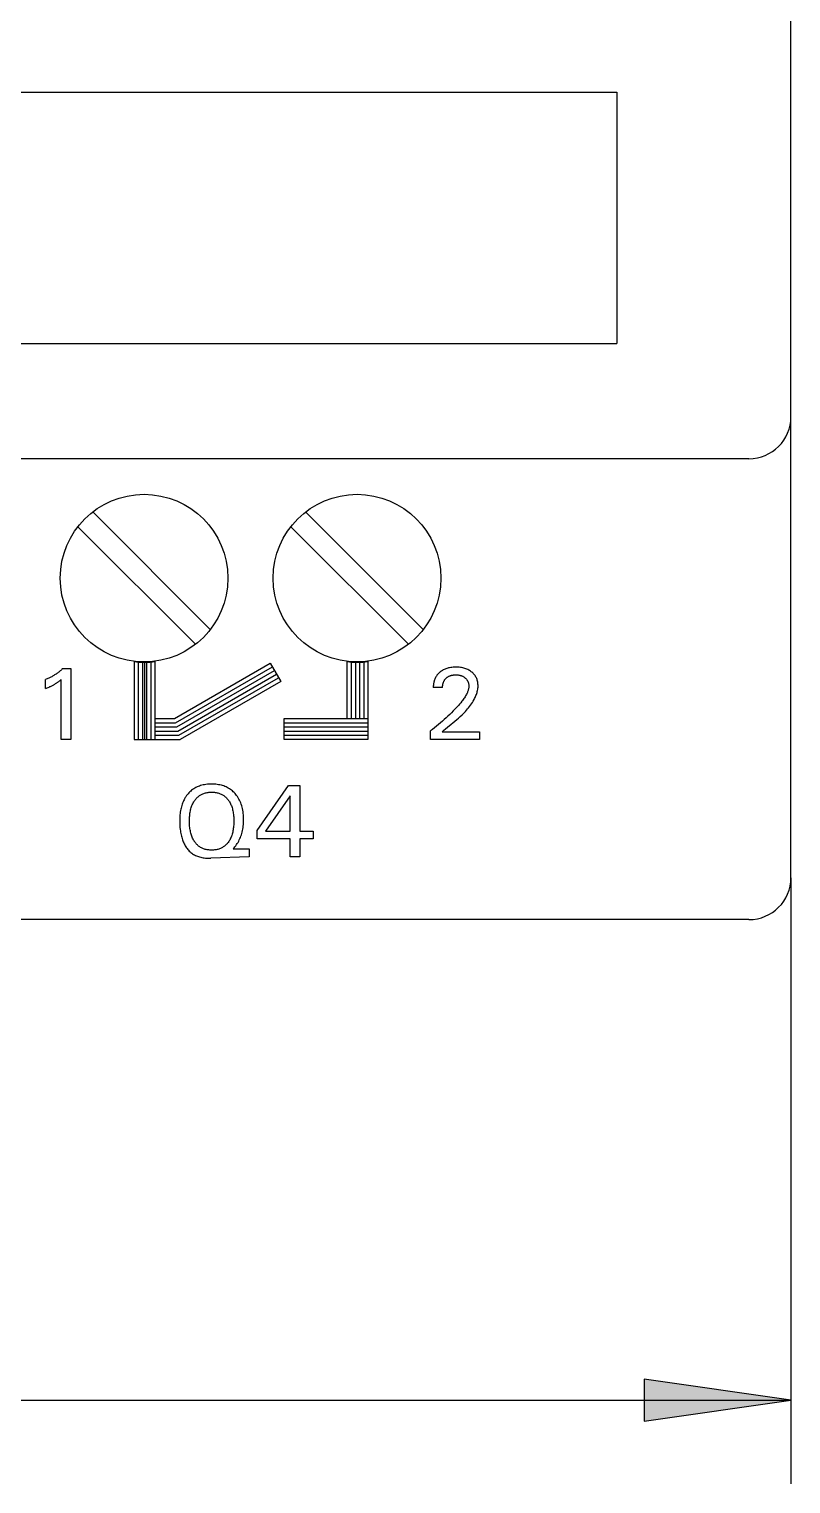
# Model space of a CAD drawing. Extents: x 0 to 420, y 0 to 297.
# Drawn here: x 190.13 to 208.3, y 150.21 to 184.93 of the extents above; entities that cross this region are included whole.
import ezdxf

# ---------------------------------------------------------------- set-up
doc = ezdxf.new("R2010")
doc.units = 0
doc.header["$LTSCALE"] = 23.1
doc.layers.get('0').update_dxf_attribs({"linetype": 'CONTINUOUS'})
doc.layers.add('10000_FRONT', color=7, linetype='CONTINUOUS')
doc.layers.add('10100_DIM_FRONT', color=7, linetype='CONTINUOUS')

msp = doc.modelspace()

# ---------------------------------------------------------------- linework, layer by layer
at = {"color": 7, "linetype": 'CONTINUOUS'}
for p, q in [((204.798, 152.705), (204.798, 151.705)), ((208.298, 152.205), (204.798, 152.705)), ((204.798, 151.705), (208.298, 152.205))]:
    msp.add_line(p, q, dxfattribs=at)
msp.add_solid([(208.298, 152.205), (204.798, 151.705), (204.798, 152.705)], dxfattribs=at)
at = {"layer": '10000_FRONT', "color": 7, "linetype": 'CONTINUOUS'}
for p, q in [((208.298, 164.673), (208.298, 252.673)), ((183.148, 183.423), (204.148, 183.423)), ((204.148, 183.423), (204.148, 177.423)), ((183.148, 177.423), (204.148, 177.423)), ((207.298, 174.673), (137.798, 174.673)), ((194.447, 170.597), (191.642, 173.402)), ((199.527, 170.597), (196.722, 173.402)), ((191.289, 173.048), (194.093, 170.244)), ((196.369, 173.048), (199.173, 170.244)), ((192.628, 169.83), (192.628, 167.973)), ((192.728, 169.83), (192.728, 167.973)), ((192.828, 169.83), (192.828, 167.973)), ((192.878, 169.83), (192.878, 167.973)), ((192.928, 169.83), (192.928, 167.973)), ((193.028, 169.83), (193.028, 167.973)), ((193.128, 169.83), (193.128, 167.973)), ((193.594, 168.473), (195.878, 169.791)), ((195.878, 169.791), (196.128, 169.358)), ((197.708, 169.83), (197.708, 168.473)), ((197.808, 169.83), (197.808, 168.473)), ((197.908, 169.83), (197.908, 168.473)), ((198.008, 169.83), (198.008, 168.473)), ((198.108, 169.83), (198.108, 168.473)), ((198.208, 169.83), (198.208, 167.973)), ((190.611, 169.442), (190.592, 169.433)), ((190.629, 169.451), (190.611, 169.442)), ((190.647, 169.461), (190.629, 169.451)), ((190.665, 169.47), (190.647, 169.461)), ((190.682, 169.48), (190.665, 169.47)), ((190.7, 169.49), (190.682, 169.48)), ((190.717, 169.501), (190.7, 169.49)), ((190.734, 169.512), (190.717, 169.501)), ((190.751, 169.523), (190.734, 169.512)), ((190.767, 169.534), (190.751, 169.523)), ((190.784, 169.546), (190.767, 169.534)), ((190.8, 169.557), (190.784, 169.546)), ((190.817, 169.57), (190.8, 169.557)), ((190.833, 169.582), (190.817, 169.57)), ((190.849, 169.595), (190.833, 169.582)), ((190.864, 169.608), (190.849, 169.595)), ((190.88, 169.621), (190.864, 169.608)), ((190.895, 169.635), (190.88, 169.621)), ((190.91, 169.649), (190.895, 169.635)), ((190.925, 169.663), (190.91, 169.649)), ((190.925, 169.663), (191.118, 169.663)), ((191.118, 169.663), (191.118, 167.973)), ((193.62, 168.373), (195.928, 169.705)), ((193.647, 168.273), (195.978, 169.618)), ((193.674, 168.173), (196.028, 169.532)), ((193.701, 168.073), (196.078, 169.445)), ((199.82, 169.449), (199.815, 169.439)), ((199.825, 169.458), (199.82, 169.449)), ((199.83, 169.468), (199.825, 169.458)), ((199.836, 169.477), (199.83, 169.468)), ((199.842, 169.486), (199.836, 169.477)), ((199.848, 169.495), (199.842, 169.486)), ((199.854, 169.504), (199.848, 169.495)), ((199.861, 169.513), (199.854, 169.504)), ((199.868, 169.521), (199.861, 169.513)), ((199.875, 169.529), (199.868, 169.521)), ((199.882, 169.537), (199.875, 169.529)), ((199.89, 169.545), (199.882, 169.537)), ((199.898, 169.553), (199.89, 169.545)), ((199.905, 169.561), (199.898, 169.553)), ((199.913, 169.568), (199.905, 169.561)), ((199.922, 169.575), (199.913, 169.568)), ((199.928, 169.58), (199.922, 169.575)), ((199.935, 169.586), (199.928, 169.58)), ((199.941, 169.591), (199.935, 169.586)), ((199.962, 169.606), (199.941, 169.591)), ((199.983, 169.619), (199.962, 169.606)), ((200.005, 169.632), (199.983, 169.619)), ((200.028, 169.643), (200.005, 169.632)), ((200.048, 169.652), (200.028, 169.643)), ((200.069, 169.66), (200.048, 169.652)), ((200.09, 169.668), (200.069, 169.66)), ((200.074, 169.434), (200.082, 169.442)), ((200.082, 169.442), (200.091, 169.449)), ((200.111, 169.674), (200.09, 169.668)), ((200.091, 169.449), (200.1, 169.456)), ((200.1, 169.456), (200.109, 169.462)), ((200.109, 169.462), (200.118, 169.468)), ((200.133, 169.68), (200.111, 169.674)), ((200.118, 169.468), (200.128, 169.474)), ((200.128, 169.474), (200.138, 169.479)), ((200.155, 169.684), (200.133, 169.68)), ((200.138, 169.479), (200.148, 169.484)), ((200.148, 169.484), (200.158, 169.489)), ((200.184, 169.689), (200.155, 169.684)), ((200.158, 169.489), (200.169, 169.493)), ((200.169, 169.493), (200.18, 169.497)), ((200.18, 169.497), (200.191, 169.5)), ((200.213, 169.693), (200.184, 169.689)), ((200.191, 169.5), (200.202, 169.503)), ((200.202, 169.503), (200.213, 169.506)), ((200.242, 169.696), (200.213, 169.693)), ((200.213, 169.506), (200.226, 169.508)), ((200.226, 169.508), (200.238, 169.51)), ((200.238, 169.51), (200.251, 169.512)), ((200.272, 169.697), (200.242, 169.696)), ((200.251, 169.512), (200.263, 169.513)), ((200.263, 169.513), (200.276, 169.514)), ((200.301, 169.698), (200.272, 169.697)), ((200.276, 169.514), (200.289, 169.515)), ((200.289, 169.515), (200.301, 169.515)), ((200.33, 169.698), (200.301, 169.698)), ((200.301, 169.515), (200.316, 169.515)), ((200.316, 169.515), (200.33, 169.514)), ((200.359, 169.696), (200.33, 169.698)), ((200.33, 169.514), (200.344, 169.513)), ((200.344, 169.513), (200.359, 169.512)), ((200.387, 169.694), (200.359, 169.696)), ((200.359, 169.512), (200.373, 169.51)), ((200.373, 169.51), (200.387, 169.507)), ((200.416, 169.69), (200.387, 169.694)), ((200.387, 169.507), (200.398, 169.505)), ((200.398, 169.505), (200.409, 169.502)), ((200.409, 169.502), (200.419, 169.499)), ((200.444, 169.686), (200.416, 169.69)), ((200.419, 169.499), (200.43, 169.496)), ((200.43, 169.496), (200.44, 169.493)), ((200.44, 169.493), (200.451, 169.489)), ((200.47, 169.681), (200.444, 169.686)), ((200.451, 169.489), (200.461, 169.484)), ((200.461, 169.484), (200.472, 169.479)), ((200.495, 169.675), (200.47, 169.681)), ((200.472, 169.479), (200.483, 169.473)), ((200.483, 169.473), (200.493, 169.467)), ((200.493, 169.467), (200.503, 169.461)), ((200.52, 169.668), (200.495, 169.675)), ((200.503, 169.461), (200.513, 169.454)), ((200.513, 169.454), (200.523, 169.446)), ((200.544, 169.659), (200.52, 169.668)), ((200.523, 169.446), (200.531, 169.439)), ((200.568, 169.65), (200.544, 169.659)), ((200.591, 169.64), (200.568, 169.65)), ((200.612, 169.629), (200.591, 169.64)), ((200.633, 169.617), (200.612, 169.629)), ((200.654, 169.604), (200.633, 169.617)), ((200.674, 169.59), (200.654, 169.604)), ((200.69, 169.576), (200.674, 169.59)), ((200.707, 169.562), (200.69, 169.576)), ((200.722, 169.547), (200.707, 169.562)), ((200.737, 169.532), (200.722, 169.547)), ((200.75, 169.515), (200.737, 169.532)), ((200.763, 169.498), (200.75, 169.515)), ((200.775, 169.48), (200.763, 169.498)), ((200.785, 169.462), (200.775, 169.48)), ((200.795, 169.443), (200.785, 169.462)), ((200.803, 169.424), (200.795, 169.443)), ((190.536, 169.409), (190.518, 169.402)), ((190.518, 169.19), (190.518, 169.402)), ((190.518, 169.19), (190.539, 169.198)), ((190.555, 169.417), (190.536, 169.409)), ((190.539, 169.198), (190.56, 169.206)), ((190.574, 169.425), (190.555, 169.417)), ((190.56, 169.206), (190.581, 169.215)), ((190.592, 169.433), (190.574, 169.425)), ((190.581, 169.215), (190.601, 169.224)), ((190.601, 169.224), (190.622, 169.233)), ((190.622, 169.233), (190.637, 169.24)), ((190.637, 169.24), (190.652, 169.247)), ((190.652, 169.247), (190.667, 169.255)), ((190.667, 169.255), (190.682, 169.262)), ((190.682, 169.262), (190.697, 169.27)), ((190.697, 169.27), (190.712, 169.278)), ((190.712, 169.278), (190.727, 169.286)), ((190.727, 169.286), (190.743, 169.295)), ((190.743, 169.295), (190.758, 169.304)), ((190.758, 169.304), (190.773, 169.314)), ((190.773, 169.314), (190.787, 169.323)), ((190.787, 169.323), (190.798, 169.33)), ((190.798, 169.33), (190.809, 169.338)), ((190.809, 169.338), (190.819, 169.345)), ((190.819, 169.345), (190.831, 169.354)), ((190.831, 169.354), (190.842, 169.362)), ((190.842, 169.362), (190.853, 169.371)), ((190.853, 169.371), (190.866, 169.381)), ((190.866, 169.381), (190.878, 169.39)), ((190.878, 169.39), (190.89, 169.4)), ((190.89, 167.973), (190.89, 169.4)), ((196.128, 169.358), (193.728, 167.973)), ((199.768, 169.237), (199.767, 169.226)), ((199.767, 169.226), (199.767, 169.214)), ((199.988, 169.214), (199.767, 169.214)), ((199.769, 169.261), (199.768, 169.249)), ((199.768, 169.249), (199.768, 169.237)), ((199.77, 169.273), (199.769, 169.261)), ((199.771, 169.285), (199.77, 169.273)), ((199.773, 169.297), (199.771, 169.285)), ((199.775, 169.309), (199.773, 169.297)), ((199.777, 169.321), (199.775, 169.309)), ((199.779, 169.333), (199.777, 169.321)), ((199.782, 169.345), (199.779, 169.333)), ((199.785, 169.357), (199.782, 169.345)), ((199.788, 169.367), (199.785, 169.357)), ((199.791, 169.378), (199.788, 169.367)), ((199.794, 169.388), (199.791, 169.378)), ((199.798, 169.399), (199.794, 169.388)), ((199.802, 169.409), (199.798, 169.399)), ((199.806, 169.419), (199.802, 169.409)), ((199.81, 169.429), (199.806, 169.419)), ((199.815, 169.439), (199.81, 169.429)), ((199.988, 169.226), (199.989, 169.238)), ((199.988, 169.214), (199.988, 169.226)), ((199.989, 169.251), (199.991, 169.263)), ((199.989, 169.238), (199.989, 169.251)), ((199.991, 169.263), (199.993, 169.276)), ((199.993, 169.276), (199.995, 169.288)), ((199.995, 169.288), (199.998, 169.3)), ((199.998, 169.3), (200, 169.311)), ((200, 169.311), (200.004, 169.322)), ((200.004, 169.322), (200.007, 169.333)), ((200.007, 169.333), (200.011, 169.343)), ((200.011, 169.343), (200.016, 169.354)), ((200.016, 169.354), (200.021, 169.364)), ((200.021, 169.364), (200.026, 169.374)), ((200.026, 169.374), (200.032, 169.383)), ((200.032, 169.383), (200.038, 169.392)), ((200.038, 169.392), (200.045, 169.401)), ((200.045, 169.401), (200.051, 169.41)), ((200.051, 169.41), (200.059, 169.418)), ((200.059, 169.418), (200.066, 169.426)), ((200.066, 169.426), (200.074, 169.434)), ((200.531, 169.439), (200.539, 169.432)), ((200.539, 169.432), (200.547, 169.424)), ((200.547, 169.424), (200.554, 169.416)), ((200.554, 169.416), (200.561, 169.408)), ((200.561, 169.408), (200.568, 169.399)), ((200.568, 169.399), (200.574, 169.39)), ((200.58, 169.095), (200.573, 169.08)), ((200.574, 169.39), (200.579, 169.381)), ((200.579, 169.381), (200.585, 169.372)), ((200.586, 169.11), (200.58, 169.095)), ((200.585, 169.372), (200.589, 169.362)), ((200.592, 169.126), (200.586, 169.11)), ((200.589, 169.362), (200.594, 169.352)), ((200.597, 169.141), (200.592, 169.126)), ((200.594, 169.352), (200.598, 169.342)), ((200.602, 169.157), (200.597, 169.141)), ((200.598, 169.342), (200.601, 169.331)), ((200.601, 169.331), (200.604, 169.321)), ((200.606, 169.173), (200.602, 169.157)), ((200.604, 169.321), (200.607, 169.309)), ((200.609, 169.189), (200.606, 169.173)), ((200.607, 169.309), (200.61, 169.297)), ((200.612, 169.205), (200.609, 169.189)), ((200.61, 169.297), (200.612, 169.286)), ((200.612, 169.286), (200.613, 169.274)), ((200.614, 169.221), (200.612, 169.205)), ((200.613, 169.274), (200.614, 169.262)), ((200.614, 169.262), (200.615, 169.25)), ((200.615, 169.25), (200.614, 169.238)), ((200.614, 169.238), (200.614, 169.221)), ((200.811, 169.404), (200.803, 169.424)), ((200.803, 169.068), (200.811, 169.093)), ((200.817, 169.384), (200.811, 169.404)), ((200.811, 169.093), (200.817, 169.118)), ((200.823, 169.362), (200.817, 169.384)), ((200.817, 169.118), (200.823, 169.144)), ((200.828, 169.339), (200.823, 169.362)), ((200.823, 169.144), (200.828, 169.17)), ((200.831, 169.316), (200.828, 169.339)), ((200.828, 169.17), (200.832, 169.195)), ((200.833, 169.293), (200.831, 169.316)), ((200.832, 169.195), (200.834, 169.221)), ((200.835, 169.27), (200.833, 169.293)), ((200.834, 169.221), (200.835, 169.247)), ((200.835, 169.247), (200.835, 169.27)), ((200.335, 168.749), (200.305, 168.716)), ((200.365, 168.782), (200.335, 168.749)), ((200.394, 168.816), (200.365, 168.782)), ((200.422, 168.85), (200.394, 168.816)), ((200.45, 168.885), (200.422, 168.85)), ((200.465, 168.905), (200.45, 168.885)), ((200.481, 168.926), (200.465, 168.905)), ((200.495, 168.947), (200.481, 168.926)), ((200.51, 168.968), (200.495, 168.947)), ((200.524, 168.99), (200.51, 168.968)), ((200.537, 169.012), (200.524, 168.99)), ((200.55, 169.034), (200.537, 169.012)), ((200.562, 169.057), (200.55, 169.034)), ((200.573, 169.08), (200.562, 169.057)), ((200.61, 168.73), (200.634, 168.76)), ((200.634, 168.76), (200.657, 168.792)), ((200.657, 168.792), (200.679, 168.823)), ((200.679, 168.823), (200.7, 168.856)), ((200.7, 168.856), (200.72, 168.889)), ((200.72, 168.889), (200.739, 168.923)), ((200.739, 168.923), (200.752, 168.946)), ((200.752, 168.946), (200.763, 168.97)), ((200.763, 168.97), (200.774, 168.994)), ((200.774, 168.994), (200.785, 169.018)), ((200.785, 169.018), (200.794, 169.043)), ((200.794, 169.043), (200.803, 169.068)), ((193.128, 168.473), (193.594, 168.473)), ((196.208, 167.973), (196.208, 168.473)), ((196.208, 168.473), (198.208, 168.473)), ((199.985, 168.409), (199.939, 168.37)), ((200.03, 168.449), (199.985, 168.409)), ((200.075, 168.49), (200.03, 168.449)), ((200.118, 168.529), (200.075, 168.49)), ((200.16, 168.57), (200.118, 168.529)), ((200.202, 168.611), (200.16, 168.57)), ((200.243, 168.652), (200.202, 168.611)), ((200.237, 168.371), (200.281, 168.408)), ((200.274, 168.684), (200.243, 168.652)), ((200.305, 168.716), (200.274, 168.684)), ((200.281, 168.408), (200.325, 168.445)), ((200.325, 168.445), (200.368, 168.482)), ((200.368, 168.482), (200.411, 168.521)), ((200.411, 168.521), (200.453, 168.56)), ((200.453, 168.56), (200.48, 168.587)), ((200.48, 168.587), (200.508, 168.615)), ((200.508, 168.615), (200.534, 168.643)), ((200.534, 168.643), (200.56, 168.671)), ((200.56, 168.671), (200.586, 168.7)), ((200.586, 168.7), (200.61, 168.73)), ((193.128, 168.373), (193.62, 168.373)), ((193.128, 168.273), (193.647, 168.273)), ((193.128, 168.173), (193.674, 168.173)), ((193.128, 168.073), (193.701, 168.073)), ((196.208, 168.373), (198.208, 168.373)), ((196.208, 168.273), (198.208, 168.273)), ((196.208, 168.173), (198.208, 168.173)), ((196.208, 168.073), (198.208, 168.073)), ((199.747, 168.214), (199.698, 168.176)), ((199.698, 167.973), (199.698, 168.176)), ((199.796, 168.252), (199.747, 168.214)), ((199.845, 168.291), (199.796, 168.252)), ((199.893, 168.331), (199.845, 168.291)), ((199.939, 168.37), (199.893, 168.331)), ((199.975, 168.158), (200.017, 168.194)), ((199.975, 168.158), (200.87, 168.158)), ((200.017, 168.194), (200.061, 168.229)), ((200.061, 168.229), (200.104, 168.264)), ((200.104, 168.264), (200.193, 168.335)), ((200.193, 168.335), (200.237, 168.371)), ((200.87, 168.158), (200.87, 167.973)), ((191.118, 167.973), (190.89, 167.973)), ((192.628, 167.973), (193.728, 167.973)), ((198.208, 167.973), (196.208, 167.973)), ((200.87, 167.973), (199.698, 167.973)), ((193.917, 166.676), (193.898, 166.653)), ((193.937, 166.698), (193.917, 166.676)), ((193.958, 166.72), (193.937, 166.698)), ((193.98, 166.74), (193.958, 166.72)), ((194.003, 166.759), (193.98, 166.74)), ((194.027, 166.777), (194.003, 166.759)), ((194.051, 166.794), (194.027, 166.777)), ((194.077, 166.81), (194.051, 166.794)), ((194.104, 166.824), (194.077, 166.81)), ((194.131, 166.838), (194.104, 166.824)), ((194.159, 166.85), (194.131, 166.838)), ((194.187, 166.86), (194.159, 166.85)), ((194.216, 166.87), (194.187, 166.86)), ((194.245, 166.878), (194.216, 166.87)), ((194.237, 166.661), (194.255, 166.669)), ((194.278, 166.886), (194.245, 166.878)), ((194.255, 166.669), (194.273, 166.677)), ((194.273, 166.677), (194.291, 166.684)), ((194.311, 166.893), (194.278, 166.886)), ((194.291, 166.684), (194.309, 166.69)), ((194.309, 166.69), (194.33, 166.696)), ((194.344, 166.898), (194.311, 166.893)), ((194.33, 166.696), (194.351, 166.701)), ((194.378, 166.902), (194.344, 166.898)), ((194.351, 166.701), (194.372, 166.705)), ((194.372, 166.705), (194.393, 166.708)), ((194.411, 166.904), (194.378, 166.902)), ((194.393, 166.708), (194.415, 166.711)), ((194.445, 166.906), (194.411, 166.904)), ((194.415, 166.711), (194.436, 166.712)), ((194.436, 166.712), (194.457, 166.713)), ((194.479, 166.906), (194.445, 166.906)), ((194.457, 166.713), (194.479, 166.714)), ((194.513, 166.906), (194.479, 166.906)), ((194.479, 166.714), (194.501, 166.713)), ((194.501, 166.713), (194.522, 166.712)), ((194.546, 166.904), (194.513, 166.906)), ((194.522, 166.712), (194.544, 166.711)), ((194.544, 166.711), (194.565, 166.708)), ((194.579, 166.902), (194.546, 166.904)), ((194.565, 166.708), (194.587, 166.705)), ((194.612, 166.898), (194.579, 166.902)), ((194.587, 166.705), (194.608, 166.701)), ((194.608, 166.701), (194.629, 166.696)), ((194.645, 166.893), (194.612, 166.898)), ((194.629, 166.696), (194.649, 166.69)), ((194.678, 166.887), (194.645, 166.893)), ((194.649, 166.69), (194.668, 166.684)), ((194.668, 166.684), (194.686, 166.677)), ((194.711, 166.879), (194.678, 166.887)), ((194.686, 166.677), (194.704, 166.669)), ((194.704, 166.669), (194.722, 166.661)), ((194.74, 166.871), (194.711, 166.879)), ((194.768, 166.862), (194.74, 166.871)), ((194.796, 166.851), (194.768, 166.862)), ((194.824, 166.84), (194.796, 166.851)), ((194.851, 166.827), (194.824, 166.84)), ((194.877, 166.813), (194.851, 166.827)), ((194.903, 166.797), (194.877, 166.813)), ((194.928, 166.781), (194.903, 166.797)), ((194.951, 166.763), (194.928, 166.781)), ((194.974, 166.745), (194.951, 166.763)), ((194.996, 166.725), (194.974, 166.745)), ((195.017, 166.704), (194.996, 166.725)), ((195.037, 166.683), (195.017, 166.704)), ((195.056, 166.661), (195.037, 166.683)), ((195.562, 165.803), (196.312, 166.873)), ((196.312, 166.873), (196.58, 166.873)), ((196.58, 166.873), (196.58, 165.784)), ((193.75, 166.336), (193.743, 166.306)), ((193.758, 166.366), (193.75, 166.336)), ((193.766, 166.396), (193.758, 166.366)), ((193.776, 166.425), (193.766, 166.396)), ((193.786, 166.454), (193.776, 166.425)), ((193.798, 166.483), (193.786, 166.454)), ((193.809, 166.509), (193.798, 166.483)), ((193.822, 166.534), (193.809, 166.509)), ((193.835, 166.559), (193.822, 166.534)), ((193.85, 166.584), (193.835, 166.559)), ((193.865, 166.607), (193.85, 166.584)), ((193.881, 166.631), (193.865, 166.607)), ((193.898, 166.653), (193.881, 166.631)), ((193.978, 166.293), (193.985, 166.319)), ((193.985, 166.319), (193.992, 166.345)), ((193.992, 166.345), (194.001, 166.371)), ((194.001, 166.371), (194.009, 166.393)), ((194.009, 166.393), (194.019, 166.416)), ((194.019, 166.416), (194.029, 166.438)), ((194.029, 166.438), (194.04, 166.46)), ((194.04, 166.46), (194.052, 166.481)), ((194.052, 166.481), (194.065, 166.502)), ((194.065, 166.502), (194.076, 166.518)), ((194.076, 166.518), (194.088, 166.534)), ((194.088, 166.534), (194.1, 166.55)), ((194.1, 166.55), (194.113, 166.565)), ((194.113, 166.565), (194.127, 166.58)), ((194.127, 166.58), (194.141, 166.594)), ((194.141, 166.594), (194.156, 166.607)), ((194.156, 166.607), (194.171, 166.619)), ((194.171, 166.619), (194.187, 166.631)), ((194.187, 166.631), (194.203, 166.642)), ((194.203, 166.642), (194.22, 166.652)), ((194.22, 166.652), (194.237, 166.661)), ((194.722, 166.661), (194.739, 166.652)), ((194.739, 166.652), (194.756, 166.642)), ((194.756, 166.642), (194.772, 166.631)), ((194.772, 166.631), (194.788, 166.619)), ((194.788, 166.619), (194.804, 166.607)), ((194.804, 166.607), (194.818, 166.594)), ((194.818, 166.594), (194.833, 166.58)), ((194.833, 166.58), (194.846, 166.565)), ((194.846, 166.565), (194.859, 166.55)), ((194.859, 166.55), (194.872, 166.534)), ((194.872, 166.534), (194.884, 166.518)), ((194.884, 166.518), (194.895, 166.502)), ((194.895, 166.502), (194.907, 166.481)), ((194.907, 166.481), (194.919, 166.46)), ((194.919, 166.46), (194.93, 166.438)), ((194.93, 166.438), (194.94, 166.416)), ((194.94, 166.416), (194.95, 166.393)), ((194.95, 166.393), (194.958, 166.371)), ((194.958, 166.371), (194.967, 166.345)), ((194.967, 166.345), (194.974, 166.319)), ((194.974, 166.319), (194.981, 166.293)), ((195.076, 166.635), (195.056, 166.661)), ((195.096, 166.608), (195.076, 166.635)), ((195.113, 166.58), (195.096, 166.608)), ((195.13, 166.551), (195.113, 166.58)), ((195.145, 166.522), (195.13, 166.551)), ((195.159, 166.492), (195.145, 166.522)), ((195.173, 166.459), (195.159, 166.492)), ((195.185, 166.426), (195.173, 166.459)), ((195.196, 166.392), (195.185, 166.426)), ((195.206, 166.358), (195.196, 166.392)), ((195.214, 166.323), (195.206, 166.358)), ((195.221, 166.288), (195.214, 166.323)), ((196.353, 166.63), (195.761, 165.784)), ((196.353, 165.784), (196.353, 166.63)), ((193.719, 166.103), (193.718, 166.068)), ((193.718, 166.068), (193.718, 166.033)), ((193.718, 166.033), (193.718, 165.992)), ((193.718, 165.992), (193.719, 165.951)), ((193.721, 166.137), (193.719, 166.103)), ((193.724, 166.172), (193.721, 166.137)), ((193.728, 166.207), (193.724, 166.172)), ((193.732, 166.241), (193.728, 166.207)), ((193.738, 166.276), (193.732, 166.241)), ((193.743, 166.306), (193.738, 166.276)), ((193.95, 166.061), (193.951, 166.092)), ((193.95, 166.03), (193.95, 166.061)), ((193.95, 165.999), (193.95, 166.03)), ((193.951, 165.968), (193.95, 165.999)), ((193.951, 166.092), (193.953, 166.122)), ((193.953, 165.937), (193.951, 165.968)), ((193.953, 166.122), (193.956, 166.153)), ((193.956, 166.153), (193.959, 166.183)), ((193.959, 166.183), (193.963, 166.213)), ((193.963, 166.213), (193.967, 166.24)), ((193.967, 166.24), (193.972, 166.267)), ((193.972, 166.267), (193.978, 166.293)), ((194.981, 166.293), (194.987, 166.267)), ((194.987, 166.267), (194.992, 166.24)), ((194.992, 166.24), (194.996, 166.213)), ((194.996, 166.213), (195.001, 166.183)), ((195.001, 166.183), (195.004, 166.153)), ((195.004, 166.153), (195.006, 166.122)), ((195.006, 166.122), (195.008, 166.092)), ((195.008, 165.968), (195.006, 165.937)), ((195.008, 166.092), (195.009, 166.061)), ((195.009, 165.999), (195.008, 165.968)), ((195.009, 166.061), (195.009, 166.03)), ((195.009, 166.03), (195.009, 165.999)), ((195.228, 166.249), (195.221, 166.288)), ((195.233, 166.209), (195.228, 166.249)), ((195.237, 166.17), (195.233, 166.209)), ((195.24, 166.13), (195.237, 166.17)), ((195.237, 165.94), (195.24, 165.977)), ((195.241, 166.09), (195.24, 166.13)), ((195.24, 165.977), (195.241, 166.013)), ((195.242, 166.05), (195.241, 166.09)), ((195.241, 166.013), (195.242, 166.05)), ((193.719, 165.951), (193.721, 165.91)), ((193.721, 165.91), (193.724, 165.869)), ((193.724, 165.869), (193.729, 165.828)), ((193.729, 165.828), (193.734, 165.787)), ((193.734, 165.787), (193.739, 165.757)), ((193.739, 165.757), (193.744, 165.727)), ((193.744, 165.727), (193.75, 165.697)), ((193.75, 165.697), (193.757, 165.667)), ((193.757, 165.667), (193.765, 165.637)), ((193.765, 165.637), (193.774, 165.608)), ((193.955, 165.906), (193.953, 165.937)), ((193.959, 165.875), (193.955, 165.906)), ((193.963, 165.844), (193.959, 165.875)), ((193.967, 165.817), (193.963, 165.844)), ((193.972, 165.79), (193.967, 165.817)), ((193.978, 165.764), (193.972, 165.79)), ((193.984, 165.737), (193.978, 165.764)), ((193.992, 165.711), (193.984, 165.737)), ((194, 165.685), (193.992, 165.711)), ((194.008, 165.661), (194, 165.685)), ((194.017, 165.639), (194.008, 165.661)), ((194.027, 165.616), (194.017, 165.639)), ((194.942, 165.638), (194.932, 165.616)), ((194.951, 165.661), (194.942, 165.638)), ((194.959, 165.684), (194.951, 165.661)), ((194.968, 165.71), (194.959, 165.684)), ((194.975, 165.736), (194.968, 165.71)), ((194.982, 165.763), (194.975, 165.736)), ((194.987, 165.79), (194.982, 165.763)), ((194.992, 165.817), (194.987, 165.79)), ((194.997, 165.844), (194.992, 165.817)), ((195.001, 165.875), (194.997, 165.844)), ((195.004, 165.906), (195.001, 165.875)), ((195.006, 165.937), (195.004, 165.906)), ((195.155, 165.605), (195.168, 165.635)), ((195.168, 165.635), (195.18, 165.667)), ((195.18, 165.667), (195.191, 165.698)), ((195.191, 165.698), (195.2, 165.731)), ((195.2, 165.731), (195.209, 165.763)), ((195.209, 165.763), (195.216, 165.796)), ((195.216, 165.796), (195.223, 165.831)), ((195.223, 165.831), (195.229, 165.868)), ((195.229, 165.868), (195.234, 165.904)), ((195.234, 165.904), (195.237, 165.94)), ((195.562, 165.598), (195.562, 165.803)), ((195.761, 165.784), (196.353, 165.784)), ((196.58, 165.784), (196.902, 165.784)), ((196.902, 165.784), (196.902, 165.598)), ((193.774, 165.608), (193.783, 165.579)), ((193.783, 165.579), (193.793, 165.553)), ((193.793, 165.553), (193.803, 165.528)), ((193.803, 165.528), (193.814, 165.504)), ((193.814, 165.504), (193.825, 165.479)), ((193.825, 165.479), (193.838, 165.455)), ((193.838, 165.455), (193.851, 165.432)), ((193.851, 165.432), (193.866, 165.409)), ((193.866, 165.409), (193.88, 165.387)), ((193.88, 165.387), (193.896, 165.367)), ((193.896, 165.367), (193.912, 165.347)), ((193.912, 165.347), (193.929, 165.327)), ((193.929, 165.327), (193.947, 165.309)), ((193.947, 165.309), (193.966, 165.291)), ((193.966, 165.291), (193.986, 165.274)), ((193.986, 165.274), (194.006, 165.258)), ((194.038, 165.594), (194.027, 165.616)), ((194.05, 165.572), (194.038, 165.594)), ((194.062, 165.551), (194.05, 165.572)), ((194.066, 165.545), (194.062, 165.551)), ((194.076, 165.529), (194.066, 165.545)), ((194.088, 165.513), (194.076, 165.529)), ((194.1, 165.498), (194.088, 165.513)), ((194.112, 165.483), (194.1, 165.498)), ((194.125, 165.469), (194.112, 165.483)), ((194.139, 165.455), (194.125, 165.469)), ((194.154, 165.442), (194.139, 165.455)), ((194.168, 165.429), (194.154, 165.442)), ((194.184, 165.417), (194.168, 165.429)), ((194.2, 165.406), (194.184, 165.417)), ((194.217, 165.396), (194.2, 165.406)), ((194.235, 165.386), (194.217, 165.396)), ((194.252, 165.378), (194.235, 165.386)), ((194.27, 165.37), (194.252, 165.378)), ((194.289, 165.362), (194.27, 165.37)), ((194.307, 165.356), (194.289, 165.362)), ((194.328, 165.35), (194.307, 165.356)), ((194.349, 165.345), (194.328, 165.35)), ((194.371, 165.341), (194.349, 165.345)), ((194.392, 165.337), (194.371, 165.341)), ((194.414, 165.335), (194.392, 165.337)), ((194.435, 165.333), (194.414, 165.335)), ((194.457, 165.332), (194.435, 165.333)), ((194.479, 165.332), (194.457, 165.332)), ((194.501, 165.332), (194.479, 165.332)), ((194.523, 165.333), (194.501, 165.332)), ((194.544, 165.335), (194.523, 165.333)), ((194.566, 165.337), (194.544, 165.335)), ((194.587, 165.341), (194.566, 165.337)), ((194.609, 165.345), (194.587, 165.341)), ((194.63, 165.35), (194.609, 165.345)), ((194.651, 165.356), (194.63, 165.35)), ((194.67, 165.362), (194.651, 165.356)), ((194.688, 165.37), (194.67, 165.362)), ((194.706, 165.378), (194.688, 165.37)), ((194.724, 165.386), (194.706, 165.378)), ((194.741, 165.396), (194.724, 165.386)), ((194.758, 165.406), (194.741, 165.396)), ((194.774, 165.417), (194.758, 165.406)), ((194.79, 165.429), (194.774, 165.417)), ((194.806, 165.442), (194.79, 165.429)), ((194.821, 165.456), (194.806, 165.442)), ((194.835, 165.47), (194.821, 165.456)), ((194.849, 165.485), (194.835, 165.47)), ((194.862, 165.501), (194.849, 165.485)), ((194.874, 165.517), (194.862, 165.501)), ((194.886, 165.534), (194.874, 165.517)), ((194.897, 165.551), (194.886, 165.534)), ((194.91, 165.572), (194.897, 165.551)), ((194.921, 165.594), (194.91, 165.572)), ((194.932, 165.616), (194.921, 165.594)), ((195.014, 165.386), (194.996, 165.365)), ((194.996, 165.365), (195.372, 165.365)), ((195.014, 165.386), (195.035, 165.411)), ((195.035, 165.411), (195.055, 165.436)), ((195.055, 165.436), (195.074, 165.462)), ((195.074, 165.462), (195.092, 165.489)), ((195.092, 165.489), (195.109, 165.517)), ((195.109, 165.517), (195.126, 165.545)), ((195.126, 165.545), (195.14, 165.574)), ((195.14, 165.574), (195.155, 165.605)), ((195.372, 165.365), (195.372, 165.173)), ((196.353, 165.598), (195.562, 165.598)), ((196.353, 165.173), (196.353, 165.598)), ((196.58, 165.598), (196.58, 165.173)), ((196.902, 165.598), (196.58, 165.598)), ((194.006, 165.258), (194.027, 165.243)), ((194.027, 165.243), (194.049, 165.23)), ((194.049, 165.23), (194.072, 165.217)), ((194.072, 165.217), (194.095, 165.205)), ((194.095, 165.205), (194.118, 165.194)), ((194.118, 165.194), (194.142, 165.184)), ((194.142, 165.184), (194.167, 165.176)), ((194.167, 165.176), (194.191, 165.168)), ((194.191, 165.168), (194.219, 165.16)), ((194.219, 165.16), (194.248, 165.154)), ((194.248, 165.154), (194.276, 165.149)), ((194.276, 165.149), (194.305, 165.145)), ((194.305, 165.145), (194.334, 165.142)), ((194.334, 165.142), (194.363, 165.139)), ((194.363, 165.139), (194.392, 165.138)), ((194.392, 165.138), (194.421, 165.138)), ((194.421, 165.138), (194.443, 165.138)), ((194.443, 165.138), (194.462, 165.138)), ((195.372, 165.173), (194.462, 165.138)), ((196.58, 165.173), (196.353, 165.173)), ((207.298, 163.673), (137.798, 163.673))]:
    msp.add_line(p, q, dxfattribs=at)
for centre in [(192.868, 171.823), (197.948, 171.823)]:
    msp.add_circle(centre, 2, dxfattribs=at)
for centre, radius, start, end in [((207.298, 175.673), 1, 270, 360), ((192.878, 171.823), 2.008, 262.848, 277.152), ((197.958, 171.823), 2.008, 262.848, 277.152), ((207.298, 164.673), 1, 270, 360)]:
    msp.add_arc(centre, radius, start, end, dxfattribs=at)
at = {"layer": '10100_DIM_FRONT', "color": 7, "linetype": 'CONTINUOUS'}
for p, q in [((208.298, 164.673), (208.298, 150.205)), ((136.798, 152.205), (208.298, 152.205))]:
    msp.add_line(p, q, dxfattribs=at)

doc.saveas('drawing.dxf')
